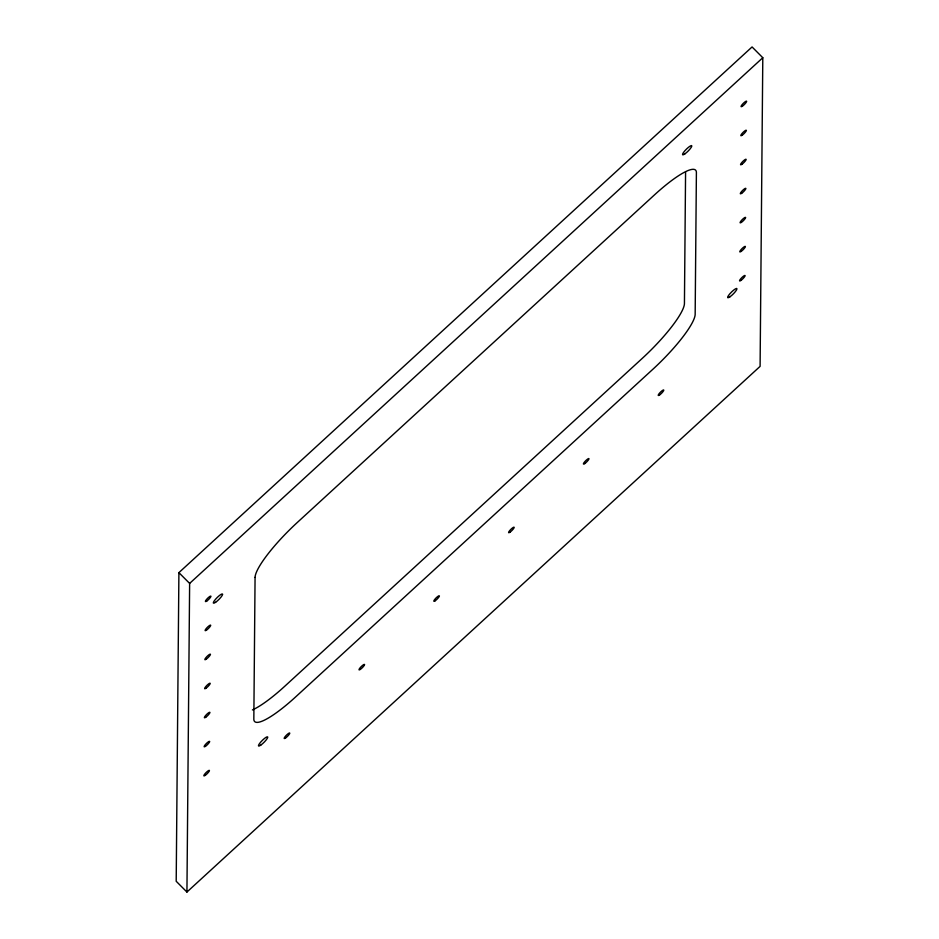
<?xml version="1.0" encoding="UTF-8"?>
<svg xmlns="http://www.w3.org/2000/svg" width="939" height="939" viewBox="0 0 939 939"><rect width="100%" height="100%" fill="white"/><g stroke="black" fill="none" stroke-linecap="round" stroke-linejoin="round"><path stroke-width="1.41" d="M178.903 572.637L176.203 881.275L186.931 892.05L760.097 366.363L762.797 57.725L752.069 46.95L178.903 572.637L189.631 583.412L186.931 892.05M685.576 172.095L684.437 303.485A58.218 11.714 -44.9 0 1 642.217 358.416L285.045 685.998A58.218 11.714 -44.9 0 1 252.403 709.931M189.631 583.412L762.797 57.725M255.068 577.426L253.835 719.028A58.218 11.714 -44.9 0 0 295.773 696.785L652.945 369.191A58.218 11.714 -44.9 0 0 695.165 314.26L696.398 172.647A58.218 11.714 -44.9 0 0 654.471 194.901L297.287 522.495A58.218 11.714 -44.9 0 0 255.068 577.426M509.971 532.178A3.885 0.786 -44.9 0 0 514.185 527.366A3.885 0.786 -44.9 0 0 509.983 530.289A3.885 0.786 -44.9 0 0 509.971 532.178M285.562 737.984A3.885 0.786 -44.9 0 0 289.775 733.183A3.885 0.786 -44.9 0 0 285.573 736.094A3.885 0.786 -44.9 0 0 285.562 737.984M584.762 463.573A3.885 0.786 -44.9 0 0 588.988 458.772A3.885 0.786 -44.9 0 0 584.786 461.683A3.885 0.786 -44.9 0 0 584.762 463.573M435.168 600.772A3.885 0.786 -44.9 0 0 439.382 595.972A3.885 0.786 -44.9 0 0 435.18 598.894A3.885 0.786 -44.9 0 0 435.168 600.772M360.365 669.378A3.885 0.786 -44.9 0 0 364.578 664.577A3.885 0.786 -44.9 0 0 360.376 667.5A3.885 0.786 -44.9 0 0 360.365 669.378M659.565 394.967A3.885 0.786 -44.9 0 0 663.791 390.166A3.885 0.786 -44.9 0 0 659.589 393.077A3.885 0.786 -44.9 0 0 659.565 394.967M741.411 222.343A3.885 0.786 -44.9 0 0 745.636 217.543A3.885 0.786 -44.9 0 0 741.434 220.465A3.885 0.786 -44.9 0 0 741.411 222.343M742.432 106.154A3.885 0.786 -44.9 0 0 746.646 101.353A3.885 0.786 -44.9 0 0 742.444 104.264A3.885 0.786 -44.9 0 0 742.432 106.154M741.669 193.293A3.885 0.786 -44.9 0 0 745.883 188.493A3.885 0.786 -44.9 0 0 741.681 191.415A3.885 0.786 -44.9 0 0 741.669 193.293M741.164 251.394A3.885 0.786 -44.9 0 0 745.378 246.593A3.885 0.786 -44.9 0 0 741.176 249.504A3.885 0.786 -44.9 0 0 741.164 251.394M742.174 135.204A3.885 0.786 -44.9 0 0 746.388 130.404A3.885 0.786 -44.9 0 0 742.197 133.315A3.885 0.786 -44.9 0 0 742.174 135.204M741.927 164.255A3.885 0.786 -44.9 0 0 746.141 159.454A3.885 0.786 -44.9 0 0 741.939 162.365A3.885 0.786 -44.9 0 0 741.927 164.255M740.906 280.444A3.885 0.786 -44.9 0 0 745.12 275.643A3.885 0.786 -44.9 0 0 740.93 278.554A3.885 0.786 -44.9 0 0 740.906 280.444M205.723 717.267A3.885 0.786 -44.9 0 0 209.937 712.466A3.885 0.786 -44.9 0 0 205.735 715.389A3.885 0.786 -44.9 0 0 205.723 717.267M206.733 601.077A3.885 0.786 -44.9 0 0 210.946 596.277A3.885 0.786 -44.9 0 0 206.756 599.199A3.885 0.786 -44.9 0 0 206.733 601.077M205.97 688.228A3.885 0.786 -44.9 0 0 210.195 683.428A3.885 0.786 -44.9 0 0 205.993 686.339A3.885 0.786 -44.9 0 0 205.97 688.228M205.465 746.317A3.885 0.786 -44.9 0 0 209.679 741.517A3.885 0.786 -44.9 0 0 205.488 744.439A3.885 0.786 -44.9 0 0 205.465 746.317M206.486 630.128A3.885 0.786 -44.9 0 0 210.7 625.327A3.885 0.786 -44.9 0 0 206.498 628.238A3.885 0.786 -44.9 0 0 206.486 630.128M206.228 659.178A3.885 0.786 -44.9 0 0 210.442 654.377A3.885 0.786 -44.9 0 0 206.24 657.288A3.885 0.786 -44.9 0 0 206.228 659.178M205.218 775.368A3.885 0.786 -44.9 0 0 209.432 770.567A3.885 0.786 -44.9 0 0 205.23 773.478A3.885 0.786 -44.9 0 0 205.218 775.368M729.92 296.83A6.467 1.303 -44.9 0 0 736.951 288.825A6.467 1.303 -44.9 0 0 729.955 293.684A6.467 1.303 -44.9 0 0 729.92 296.83M215.606 602.286A6.467 1.303 -44.9 0 0 222.637 594.281A6.467 1.303 -44.9 0 0 215.641 599.141A6.467 1.303 -44.9 0 0 215.606 602.286M260.737 745.155A6.467 1.303 -44.9 0 0 267.768 737.15A6.467 1.303 -44.9 0 0 260.772 742.01A6.467 1.303 -44.9 0 0 260.737 745.155M684.789 153.949A6.467 1.303 -44.9 0 0 691.82 145.956A6.467 1.303 -44.9 0 0 684.824 150.815A6.467 1.303 -44.9 0 0 684.789 153.949"/></g></svg>
